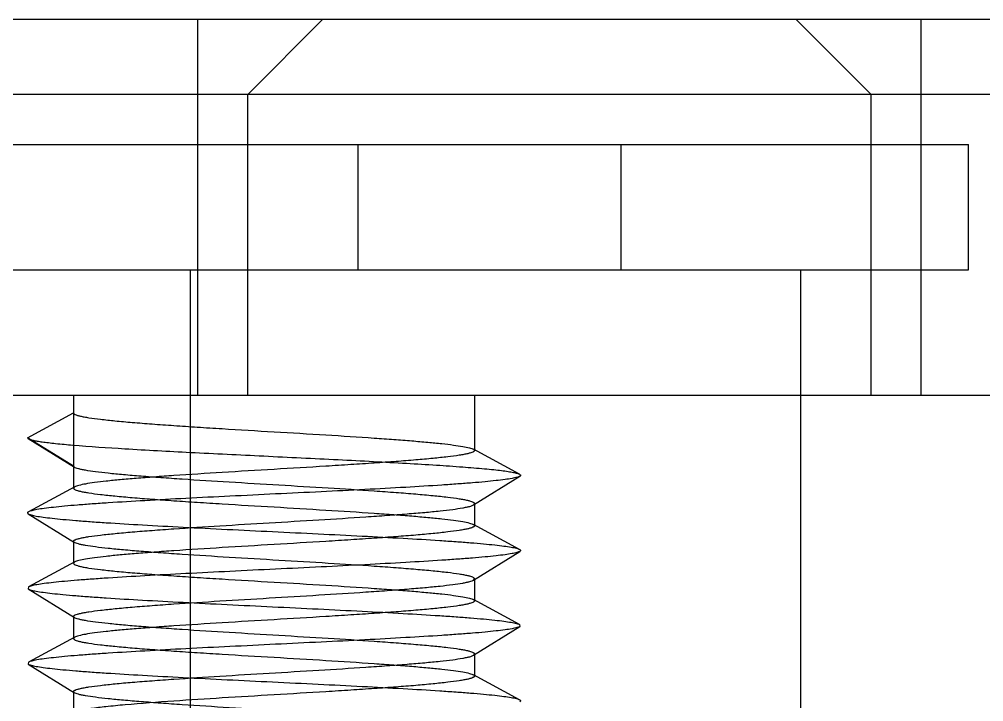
# Model space of a CAD drawing. Header units: inches. Extents: x -64 to 911, y 30 to 355.
# Drawn here: x 542.565 to 546.413, y 134.471 to 137.195 of the extents above; entities that cross this region are included whole.
import ezdxf

# ---------------------------------------------------------------- set-up
doc = ezdxf.new("R2010")
doc.units = ezdxf.units.IN
doc.layers.add('02___PRT_ALL_AXES', color=7, linetype='Continuous')
doc.layers.add('DEFAULT_2', color=8, linetype='Continuous')

msp = doc.modelspace()

# ---------------------------------------------------------------- linework, layer by layer
for p, q in [((515.0601, 137.1946), (833.356, 137.1946)), ((515.0601, 135.6946), (833.356, 135.6946))]:
    msp.add_line(p, q)
msp.add_arc((674.2081, -1221.0682), 1356.7628, 83.2637115, 96.7362885)
at = {"layer": '02___PRT_ALL_AXES'}
for p, q in [((543.246, 136.1946), (543.246, 132.2946)), ((545.6811, 136.1946), (545.6811, 135.6946)), ((545.6811, 135.6946), (545.6811, 132.2946))]:
    msp.add_line(p, q, dxfattribs=at)
at = {"layer": 'DEFAULT_2'}
for p, q in [((543.276, 137.1946), (543.276, 135.6946)), ((543.776, 137.1946), (543.476, 136.8946)), ((545.6635, 137.1946), (545.9635, 136.8946)), ((546.1635, 135.6946), (546.1635, 137.1946)), ((809.2147, 136.8946), (522.326, 136.8946)), ((543.476, 135.6946), (543.476, 136.8946)), ((545.9635, 135.6946), (545.9635, 136.8946)), ((538.3747, 136.6946), (546.3524, 136.6946)), ((543.9173, 136.1946), (543.9173, 136.6946)), ((544.9668, 136.1946), (544.9668, 136.6946)), ((546.3524, 136.1946), (546.3524, 136.6946)), ((538.3747, 136.1946), (546.3524, 136.1946)), ((542.7811, 135.6946), (542.7811, 135.3232)), ((544.3811, 135.6946), (544.3811, 135.4732)), ((542.5976, 135.5246), (542.7811, 135.6232)), ((542.5976, 135.5246), (542.6006, 135.5208)), ((542.7811, 135.411), (542.5976, 135.5246)), ((542.6006, 135.5208), (542.7848, 135.4065)), ((544.5607, 135.3789), (544.3763, 135.4785)), ((544.3763, 135.4785), (544.3811, 135.4733)), ((542.7848, 135.4065), (542.7811, 135.411)), ((544.3774, 135.2565), (544.5617, 135.3708)), ((542.786, 135.3285), (542.6016, 135.2289)), ((542.786, 135.3285), (542.7811, 135.3232)), ((544.3774, 135.2565), (544.3811, 135.2611)), ((544.3811, 135.261), (544.3811, 135.1732)), ((542.6006, 135.2208), (542.7848, 135.1065)), ((544.5607, 135.0789), (544.3763, 135.1785)), ((544.3763, 135.1785), (544.3811, 135.1733)), ((542.7848, 135.1065), (542.7811, 135.1111)), ((542.7811, 135.111), (542.7811, 135.0232)), ((544.3774, 134.9565), (544.5617, 135.0708)), ((542.786, 135.0285), (542.6016, 134.9289)), ((542.786, 135.0285), (542.7811, 135.0232)), ((544.3774, 134.9565), (544.3811, 134.9611)), ((544.3811, 134.961), (544.3811, 134.8732)), ((542.6016, 134.9289), (542.6006, 134.9208)), ((542.6006, 134.9208), (542.7848, 134.8065)), ((544.5607, 134.7789), (544.3763, 134.8785)), ((544.3763, 134.8785), (544.3811, 134.8733)), ((542.7848, 134.8065), (542.7811, 134.8111)), ((542.7811, 134.811), (542.7811, 134.7232)), ((544.3774, 134.6565), (544.5617, 134.7708)), ((544.5607, 134.7789), (544.5617, 134.7708)), ((542.786, 134.7285), (542.6016, 134.6289)), ((542.786, 134.7285), (542.7811, 134.7232)), ((544.3774, 134.6565), (544.3811, 134.661)), ((544.3811, 134.661), (544.3811, 134.5732)), ((542.6016, 134.6289), (542.6006, 134.6208)), ((542.6006, 134.6208), (542.7848, 134.5065)), ((544.3763, 134.5785), (544.3811, 134.5732)), ((544.5607, 134.4789), (544.3763, 134.5785)), ((542.7848, 134.5065), (542.7811, 134.5111)), ((542.7811, 134.511), (542.7811, 134.4232))]:
    msp.add_line(p, q, dxfattribs=at)
for points, knots in [([(542.7811, 135.6232), (542.7811, 135.6221), (542.7826, 135.6201), (542.7852, 135.6184), (542.7897, 135.6161), (542.7975, 135.6134), (542.8094, 135.6104), (542.8246, 135.6073), (542.8512, 135.6029), (542.8922, 135.5976), (542.95, 135.5915), (543.0187, 135.5853), (543.0969, 135.5792), (543.1834, 135.573), (543.2767, 135.5668), (543.4101, 135.5584), (543.5811, 135.5482), (543.7835, 135.5362), (543.9168, 135.5277), (543.9811, 135.5232)], [0, 0, 0, 0, 0.002951, 0.005145, 0.007941, 0.015462, 0.025645, 0.038495, 0.053985, 0.092669, 0.1411, 0.19848, 0.263849, 0.336102, 0.414008, 0.496243, 0.668052, 0.839852, 1, 1, 1, 1]), ([(542.6006, 135.5208), (542.6029, 135.5194), (542.6093, 135.517), (542.6211, 135.514), (542.6372, 135.5109), (542.6576, 135.5077), (542.6821, 135.5046), (542.7227, 135.5001), (542.7552, 135.4971), (542.7782, 135.4952)], [0, 0, 0, 0, 0.04471, 0.112491, 0.203751, 0.318314, 0.455838, 0.615766, 1, 1, 1, 1]), ([(542.7782, 135.4952), (542.8472, 135.4894), (543.0036, 135.4791), (543.2576, 135.4653), (543.4924, 135.4539), (543.6888, 135.4444), (543.8347, 135.4372), (543.9747, 135.43), (544.1056, 135.4228), (544.2243, 135.4157), (544.3282, 135.4086), (544.4044, 135.4024), (544.4561, 135.3973), (544.4874, 135.3937), (544.5135, 135.3902), (544.5342, 135.3867), (544.5494, 135.3832), (544.5577, 135.3805), (544.5607, 135.3789)], [0, 0, 0, 0, 0.116215, 0.263038, 0.427014, 0.510758, 0.5931, 0.672139, 0.746052, 0.813137, 0.871851, 0.920849, 0.941346, 0.959022, 0.973777, 0.985542, 0.994277, 1, 1, 1, 1]), ([(543.9811, 135.5232), (544.0072, 135.5214), (544.0572, 135.5179), (544.1285, 135.5124), (544.1923, 135.5069), (544.2478, 135.5014), (544.2942, 135.4959), (544.3308, 135.4905), (544.355, 135.4858), (544.369, 135.4817), (544.3742, 135.4796), (544.3763, 135.4785)], [0, 0, 0, 0, 0.196693, 0.37717, 0.538715, 0.679239, 0.796913, 0.890175, 0.957973, 0.982173, 1, 1, 1, 1]), ([(544.3811, 135.4733), (544.3811, 135.4721), (544.3797, 135.4702), (544.3771, 135.4684), (544.3726, 135.4661), (544.3648, 135.4634), (544.3529, 135.4604), (544.3377, 135.4573), (544.3111, 135.4529), (544.2702, 135.4476), (544.2123, 135.4415), (544.1437, 135.4353), (544.0655, 135.4292), (543.979, 135.423), (543.8856, 135.4168), (543.7523, 135.4085), (543.5812, 135.3982), (543.3788, 135.3862), (543.2455, 135.3777), (543.1811, 135.3732)], [0, 0, 0, 0, 0.002946, 0.005136, 0.007926, 0.015442, 0.025615, 0.038456, 0.053942, 0.09261, 0.141033, 0.198411, 0.263781, 0.33604, 0.413953, 0.496193, 0.668011, 0.839832, 1, 1, 1, 1]), ([(543.9811, 135.311), (543.9199, 135.3153), (543.793, 135.3234), (543.6, 135.3349), (543.4058, 135.3465), (543.2487, 135.3564), (543.1315, 135.3645), (543.0532, 135.3704), (542.9831, 135.3762), (542.9224, 135.3821), (542.8718, 135.3879), (542.8365, 135.393), (542.814, 135.3972), (542.8015, 135.4001), (542.7921, 135.403), (542.7868, 135.4052), (542.7848, 135.4065)], [0, 0, 0, 0, 0.153215, 0.317568, 0.482925, 0.639047, 0.710595, 0.776296, 0.835139, 0.886221, 0.928765, 0.962148, 0.975256, 0.985931, 0.994162, 1, 1, 1, 1]), ([(544.5607, 135.3789), (544.5617, 135.3783), (544.5634, 135.3773), (544.5648, 135.3753), (544.5646, 135.3738), (544.5637, 135.3722), (544.5625, 135.3714), (544.5617, 135.3708)], [0, 0, 0, 0, 0.316104, 0.524236, 0.615623, 0.718573, 1, 1, 1, 1]), ([(544.5617, 135.3708), (544.5602, 135.3699), (544.5565, 135.3683), (544.5461, 135.365), (544.528, 135.3613), (544.5001, 135.357), (544.4643, 135.3527), (544.4209, 135.3483), (544.3702, 135.344), (544.3128, 135.3396), (544.2241, 135.3334), (544.1004, 135.326), (543.9396, 135.3173), (543.7664, 135.3086), (543.5869, 135.2999), (543.4071, 135.2911), (543.2334, 135.2824), (543.0716, 135.2737), (542.9469, 135.2663), (542.8572, 135.2602), (542.7989, 135.2558), (542.7474, 135.2514), (542.7031, 135.247), (542.6663, 135.2427), (542.6374, 135.2384), (542.6184, 135.2347), (542.6074, 135.2314), (542.6032, 135.2298), (542.6016, 135.2289)], [0, 0, 0, 0, 0.002611, 0.006215, 0.016495, 0.030864, 0.049236, 0.071467, 0.097374, 0.12674, 0.159315, 0.232952, 0.315766, 0.404918, 0.497344, 0.589872, 0.679323, 0.762625, 0.836921, 0.869882, 0.899668, 0.926026, 0.948731, 0.9676, 0.982482, 0.993281, 0.997144, 1, 1, 1, 1]), ([(543.1811, 135.3732), (543.1551, 135.3714), (543.1051, 135.3679), (543.0338, 135.3624), (542.97, 135.3569), (542.9145, 135.3514), (542.8681, 135.3459), (542.8315, 135.3405), (542.8073, 135.3358), (542.7933, 135.3317), (542.7881, 135.3296), (542.786, 135.3285)], [0, 0, 0, 0, 0.196709, 0.377163, 0.538697, 0.679227, 0.796903, 0.890174, 0.957969, 0.982175, 1, 1, 1, 1]), ([(542.7811, 135.3232), (542.7811, 135.3221), (542.7826, 135.3201), (542.7852, 135.3184), (542.7897, 135.3161), (542.7975, 135.3134), (542.8094, 135.3104), (542.8246, 135.3073), (542.8512, 135.3029), (542.8922, 135.2976), (542.95, 135.2915), (543.0187, 135.2853), (543.0969, 135.2792), (543.1834, 135.273), (543.2767, 135.2668), (543.4101, 135.2584), (543.5811, 135.2482), (543.7835, 135.2362), (543.9168, 135.2277), (543.9811, 135.2232)], [0, 0, 0, 0, 0.002951, 0.005147, 0.007944, 0.015466, 0.025647, 0.038499, 0.05399, 0.092674, 0.141104, 0.198485, 0.263857, 0.336107, 0.414011, 0.496244, 0.668052, 0.839855, 1, 1, 1, 1]), ([(544.3811, 135.2611), (544.3811, 135.2622), (544.3797, 135.2642), (544.3771, 135.2659), (544.3726, 135.2682), (544.3648, 135.2709), (544.3528, 135.2739), (544.3376, 135.277), (544.311, 135.2814), (544.2701, 135.2867), (544.2122, 135.2928), (544.1436, 135.299), (544.0654, 135.3051), (544.0101, 135.3091), (543.9811, 135.311)], [0, 0, 0, 0, 0.008786, 0.015321, 0.023648, 0.046042, 0.076335, 0.114577, 0.160673, 0.27577, 0.419851, 0.590553, 0.785114, 1, 1, 1, 1]), ([(542.6016, 135.2289), (542.6006, 135.2283), (542.5989, 135.2273), (542.5975, 135.2253), (542.5977, 135.2238), (542.5986, 135.2222), (542.5997, 135.2214), (542.6006, 135.2208)], [0, 0, 0, 0, 0.316081, 0.524228, 0.615626, 0.718557, 1, 1, 1, 1]), ([(543.1811, 135.161), (543.2424, 135.1653), (543.3693, 135.1734), (543.5623, 135.1849), (543.7565, 135.1965), (543.9136, 135.2064), (544.0308, 135.2145), (544.1091, 135.2204), (544.1792, 135.2262), (544.24, 135.2321), (544.2905, 135.2379), (544.3258, 135.243), (544.3483, 135.2472), (544.3608, 135.2501), (544.3702, 135.253), (544.3755, 135.2552), (544.3774, 135.2565)], [0, 0, 0, 0, 0.153219, 0.317585, 0.482945, 0.639064, 0.710611, 0.776315, 0.83516, 0.886237, 0.928778, 0.962155, 0.975262, 0.985932, 0.994163, 1, 1, 1, 1]), ([(543.9811, 135.2232), (544.0072, 135.2214), (544.0572, 135.2179), (544.1285, 135.2124), (544.1923, 135.2069), (544.2478, 135.2014), (544.2942, 135.1959), (544.3308, 135.1905), (544.355, 135.1858), (544.369, 135.1817), (544.3742, 135.1796), (544.3763, 135.1785)], [0, 0, 0, 0, 0.196688, 0.377164, 0.538712, 0.679237, 0.796915, 0.890178, 0.957977, 0.982175, 1, 1, 1, 1]), ([(542.6006, 135.2208), (542.6021, 135.2199), (542.6058, 135.2183), (542.6162, 135.215), (542.6343, 135.2113), (542.6622, 135.207), (542.698, 135.2027), (542.7414, 135.1983), (542.792, 135.194), (542.8495, 135.1896), (542.9382, 135.1834), (543.0619, 135.176), (543.2227, 135.1673), (543.3959, 135.1586), (543.5754, 135.1499), (543.7552, 135.1411), (543.9289, 135.1324), (544.0907, 135.1237), (544.2154, 135.1163), (544.3051, 135.1102), (544.3633, 135.1058), (544.4149, 135.1014), (544.4592, 135.097), (544.496, 135.0927), (544.5249, 135.0884), (544.5439, 135.0847), (544.5549, 135.0814), (544.559, 135.0798), (544.5607, 135.0789)], [0, 0, 0, 0, 0.002611, 0.006216, 0.016495, 0.030865, 0.049236, 0.071467, 0.097374, 0.12674, 0.159315, 0.232952, 0.315766, 0.404918, 0.497344, 0.589872, 0.679323, 0.762625, 0.836921, 0.869882, 0.899668, 0.926025, 0.948731, 0.9676, 0.982482, 0.99328, 0.997143, 1, 1, 1, 1]), ([(542.7811, 135.1111), (542.7812, 135.1123), (542.7826, 135.1142), (542.7852, 135.1159), (542.7897, 135.1182), (542.7975, 135.1209), (542.8095, 135.1239), (542.8247, 135.127), (542.8513, 135.1314), (542.8922, 135.1367), (542.9501, 135.1428), (543.0187, 135.149), (543.0969, 135.1551), (543.1522, 135.1591), (543.1811, 135.161)], [0, 0, 0, 0, 0.008793, 0.015335, 0.023667, 0.046068, 0.076369, 0.114618, 0.160717, 0.275825, 0.419907, 0.590602, 0.785144, 1, 1, 1, 1]), ([(544.3811, 135.1733), (544.3811, 135.1721), (544.3797, 135.1702), (544.3771, 135.1684), (544.3726, 135.1661), (544.3648, 135.1634), (544.3529, 135.1604), (544.3377, 135.1573), (544.3111, 135.1529), (544.2702, 135.1476), (544.2123, 135.1415), (544.1437, 135.1353), (544.0655, 135.1292), (543.979, 135.123), (543.8856, 135.1168), (543.7523, 135.1084), (543.5812, 135.0982), (543.3788, 135.0862), (543.2455, 135.0777), (543.1811, 135.0732)], [0, 0, 0, 0, 0.002947, 0.005136, 0.007927, 0.015443, 0.025617, 0.038458, 0.053945, 0.092616, 0.141039, 0.198415, 0.263784, 0.336042, 0.413954, 0.496196, 0.668015, 0.839831, 1, 1, 1, 1]), ([(544.5617, 135.0708), (544.5602, 135.0699), (544.5565, 135.0683), (544.5461, 135.065), (544.528, 135.0613), (544.5001, 135.057), (544.4643, 135.0527), (544.4209, 135.0483), (544.3702, 135.0439), (544.3128, 135.0396), (544.2241, 135.0334), (544.1004, 135.026), (543.9396, 135.0173), (543.7664, 135.0086), (543.5869, 134.9999), (543.4071, 134.9911), (543.2334, 134.9824), (543.0716, 134.9737), (542.9469, 134.9663), (542.8572, 134.9602), (542.7989, 134.9558), (542.7474, 134.9514), (542.7031, 134.947), (542.6663, 134.9427), (542.6374, 134.9384), (542.6184, 134.9347), (542.6074, 134.9314), (542.6032, 134.9298), (542.6016, 134.9289)], [0, 0, 0, 0, 0.002611, 0.006217, 0.016495, 0.030866, 0.049236, 0.071468, 0.097374, 0.126741, 0.159315, 0.232952, 0.315766, 0.404918, 0.497344, 0.589872, 0.679323, 0.762625, 0.836921, 0.869881, 0.899668, 0.926024, 0.948731, 0.967599, 0.982482, 0.993279, 0.997143, 1, 1, 1, 1]), ([(543.9811, 135.011), (543.9199, 135.0153), (543.793, 135.0234), (543.6, 135.0349), (543.4058, 135.0465), (543.2487, 135.0564), (543.1315, 135.0645), (543.0532, 135.0704), (542.9831, 135.0762), (542.9223, 135.0821), (542.8718, 135.0879), (542.8365, 135.093), (542.814, 135.0972), (542.8015, 135.1001), (542.7921, 135.103), (542.7868, 135.1052), (542.7848, 135.1065)], [0, 0, 0, 0, 0.153219, 0.317574, 0.482931, 0.639056, 0.710605, 0.776306, 0.83515, 0.886228, 0.928771, 0.962153, 0.97526, 0.985931, 0.994163, 1, 1, 1, 1]), ([(543.1811, 135.0732), (543.1551, 135.0714), (543.1051, 135.0679), (543.0338, 135.0624), (542.97, 135.0569), (542.9145, 135.0514), (542.8681, 135.0459), (542.8315, 135.0405), (542.8073, 135.0358), (542.7933, 135.0317), (542.7881, 135.0296), (542.786, 135.0285)], [0, 0, 0, 0, 0.196694, 0.377169, 0.538708, 0.679229, 0.796904, 0.89017, 0.957973, 0.982173, 1, 1, 1, 1]), ([(544.5607, 135.0789), (544.5617, 135.0783), (544.5634, 135.0773), (544.5648, 135.0753), (544.5646, 135.0738), (544.5637, 135.0722), (544.5625, 135.0714), (544.5617, 135.0708)], [0, 0, 0, 0, 0.316082, 0.524236, 0.615651, 0.718581, 1, 1, 1, 1]), ([(542.7811, 135.0232), (542.7811, 135.0221), (542.7826, 135.0201), (542.7852, 135.0184), (542.7897, 135.0161), (542.7975, 135.0134), (542.8094, 135.0104), (542.8246, 135.0073), (542.8512, 135.0029), (542.8922, 134.9976), (542.95, 134.9915), (543.0186, 134.9853), (543.0969, 134.9792), (543.1834, 134.973), (543.2767, 134.9668), (543.4101, 134.9584), (543.5811, 134.9482), (543.7835, 134.9362), (543.9168, 134.9277), (543.9811, 134.9232)], [0, 0, 0, 0, 0.002951, 0.005144, 0.007939, 0.015463, 0.025642, 0.03849, 0.053982, 0.092659, 0.141089, 0.19847, 0.263839, 0.336093, 0.413997, 0.496228, 0.668038, 0.839847, 1, 1, 1, 1]), ([(544.3811, 134.9611), (544.3811, 134.9622), (544.3797, 134.9641), (544.3771, 134.9659), (544.3726, 134.9682), (544.3648, 134.9709), (544.3529, 134.9739), (544.3377, 134.977), (544.311, 134.9814), (544.2701, 134.9867), (544.2123, 134.9928), (544.1436, 134.9989), (544.0654, 135.0051), (544.0101, 135.0091), (543.9811, 135.011)], [0, 0, 0, 0, 0.008781, 0.015312, 0.023635, 0.04602, 0.076306, 0.114544, 0.160637, 0.275732, 0.419816, 0.590523, 0.785097, 1, 1, 1, 1]), ([(543.1811, 134.861), (543.2424, 134.8653), (543.3693, 134.8734), (543.5623, 134.8849), (543.7565, 134.8965), (543.9136, 134.9064), (544.0308, 134.9145), (544.1091, 134.9204), (544.1792, 134.9262), (544.24, 134.9321), (544.2905, 134.9379), (544.3258, 134.943), (544.3483, 134.9472), (544.3608, 134.9501), (544.3702, 134.953), (544.3755, 134.9552), (544.3774, 134.9565)], [0, 0, 0, 0, 0.153218, 0.317584, 0.482947, 0.639065, 0.710611, 0.776314, 0.835159, 0.886236, 0.928778, 0.962156, 0.975263, 0.985933, 0.994163, 1, 1, 1, 1]), ([(542.6006, 134.9208), (542.6021, 134.9199), (542.6058, 134.9183), (542.6162, 134.915), (542.6343, 134.9113), (542.6622, 134.907), (542.698, 134.9027), (542.7414, 134.8983), (542.792, 134.8939), (542.8495, 134.8896), (542.9382, 134.8834), (543.0619, 134.876), (543.2227, 134.8673), (543.3959, 134.8586), (543.5754, 134.8499), (543.7552, 134.8411), (543.9289, 134.8324), (544.0907, 134.8237), (544.2154, 134.8163), (544.3051, 134.8102), (544.3633, 134.8058), (544.4149, 134.8014), (544.4592, 134.797), (544.496, 134.7927), (544.5249, 134.7884), (544.5439, 134.7847), (544.5549, 134.7814), (544.559, 134.7798), (544.5607, 134.7789)], [0, 0, 0, 0, 0.002611, 0.006217, 0.016495, 0.030866, 0.049236, 0.071468, 0.097374, 0.126741, 0.159315, 0.232952, 0.315766, 0.404918, 0.497344, 0.589872, 0.679323, 0.762625, 0.836921, 0.869881, 0.899668, 0.926024, 0.948731, 0.967598, 0.982482, 0.993279, 0.997142, 1, 1, 1, 1]), ([(543.9811, 134.9232), (544.0072, 134.9214), (544.0572, 134.9179), (544.1285, 134.9124), (544.1923, 134.9069), (544.2478, 134.9014), (544.2942, 134.8959), (544.3308, 134.8905), (544.355, 134.8858), (544.369, 134.8817), (544.3742, 134.8796), (544.3763, 134.8785)], [0, 0, 0, 0, 0.196687, 0.377166, 0.538714, 0.67924, 0.796917, 0.890181, 0.95798, 0.982176, 1, 1, 1, 1]), ([(542.7811, 134.8111), (542.7812, 134.8123), (542.7826, 134.8142), (542.7852, 134.8159), (542.7897, 134.8182), (542.7975, 134.8209), (542.8095, 134.8239), (542.8247, 134.827), (542.8513, 134.8314), (542.8923, 134.8367), (542.9501, 134.8428), (543.0187, 134.849), (543.0969, 134.8551), (543.1522, 134.8591), (543.1811, 134.861)], [0, 0, 0, 0, 0.008795, 0.015339, 0.023673, 0.046078, 0.076382, 0.114633, 0.160732, 0.27584, 0.41992, 0.590611, 0.785151, 1, 1, 1, 1]), ([(544.3811, 134.8733), (544.3811, 134.8721), (544.3797, 134.8702), (544.3771, 134.8684), (544.3726, 134.8661), (544.3648, 134.8634), (544.3529, 134.8604), (544.3377, 134.8573), (544.3111, 134.8529), (544.2702, 134.8476), (544.2123, 134.8415), (544.1437, 134.8353), (544.0655, 134.8292), (543.979, 134.823), (543.8856, 134.8168), (543.7523, 134.8085), (543.5812, 134.7982), (543.3788, 134.7862), (543.2455, 134.7777), (543.1811, 134.7732)], [0, 0, 0, 0, 0.002946, 0.005135, 0.007925, 0.01544, 0.025613, 0.038453, 0.053939, 0.092609, 0.141032, 0.198407, 0.263774, 0.33603, 0.413943, 0.496185, 0.668011, 0.839829, 1, 1, 1, 1]), ([(543.9811, 134.711), (543.9199, 134.7153), (543.793, 134.7234), (543.6, 134.7349), (543.4058, 134.7465), (543.2487, 134.7564), (543.1315, 134.7645), (543.0532, 134.7704), (542.9831, 134.7762), (542.9223, 134.7821), (542.8718, 134.7879), (542.8365, 134.793), (542.814, 134.7972), (542.8015, 134.8001), (542.7921, 134.803), (542.7868, 134.8052), (542.7848, 134.8065)], [0, 0, 0, 0, 0.153219, 0.317575, 0.482929, 0.639053, 0.710603, 0.776306, 0.83515, 0.886228, 0.92877, 0.962153, 0.97526, 0.985931, 0.994164, 1, 1, 1, 1]), ([(544.5617, 134.7708), (544.5602, 134.7699), (544.5565, 134.7683), (544.5461, 134.765), (544.528, 134.7613), (544.5001, 134.757), (544.4643, 134.7527), (544.4209, 134.7483), (544.3702, 134.7439), (544.3128, 134.7396), (544.2241, 134.7334), (544.1004, 134.726), (543.9396, 134.7173), (543.7664, 134.7086), (543.5869, 134.6999), (543.4071, 134.6911), (543.2334, 134.6824), (543.0716, 134.6737), (542.9469, 134.6663), (542.8572, 134.6602), (542.7989, 134.6558), (542.7474, 134.6514), (542.7031, 134.647), (542.6663, 134.6427), (542.6374, 134.6384), (542.6184, 134.6347), (542.6074, 134.6314), (542.6032, 134.6298), (542.6016, 134.6289)], [0, 0, 0, 0, 0.002611, 0.006217, 0.016495, 0.030866, 0.049236, 0.071468, 0.097374, 0.126741, 0.159315, 0.232952, 0.315766, 0.404918, 0.497344, 0.589872, 0.679323, 0.762625, 0.836921, 0.869881, 0.899668, 0.926024, 0.948731, 0.967598, 0.982482, 0.993279, 0.997142, 1, 1, 1, 1]), ([(543.1811, 134.7732), (543.1551, 134.7714), (543.1051, 134.7679), (543.0338, 134.7624), (542.97, 134.7569), (542.9145, 134.7514), (542.8681, 134.7459), (542.8315, 134.7405), (542.8073, 134.7358), (542.7933, 134.7317), (542.7881, 134.7296), (542.786, 134.7285)], [0, 0, 0, 0, 0.196695, 0.377171, 0.538714, 0.679235, 0.796907, 0.890171, 0.957972, 0.982173, 1, 1, 1, 1]), ([(542.7811, 134.7232), (542.7811, 134.7221), (542.7826, 134.7202), (542.7852, 134.7184), (542.7897, 134.7161), (542.7975, 134.7134), (542.8094, 134.7104), (542.8246, 134.7073), (542.8512, 134.7029), (542.8922, 134.6976), (542.95, 134.6915), (543.0186, 134.6853), (543.0968, 134.6792), (543.1834, 134.673), (543.2767, 134.6668), (543.41, 134.6584), (543.5811, 134.6482), (543.7835, 134.6362), (543.9168, 134.6277), (543.9811, 134.6232)], [0, 0, 0, 0, 0.002949, 0.00514, 0.007933, 0.015453, 0.025628, 0.038472, 0.05396, 0.092632, 0.141056, 0.198435, 0.263805, 0.336061, 0.41397, 0.496206, 0.668022, 0.839839, 1, 1, 1, 1]), ([(544.3811, 134.661), (544.3811, 134.6622), (544.3797, 134.6641), (544.3771, 134.6659), (544.3726, 134.6682), (544.3648, 134.6709), (544.3529, 134.6739), (544.3377, 134.677), (544.3111, 134.6814), (544.2701, 134.6867), (544.2123, 134.6928), (544.1436, 134.6989), (544.0654, 134.7051), (544.0101, 134.7091), (543.9811, 134.711)], [0, 0, 0, 0, 0.008779, 0.015303, 0.023617, 0.045999, 0.076283, 0.11451, 0.160603, 0.275693, 0.419792, 0.590503, 0.785066, 1, 1, 1, 1]), ([(543.1811, 134.561), (543.2424, 134.5653), (543.3693, 134.5734), (543.5623, 134.5849), (543.7565, 134.5965), (543.9136, 134.6064), (544.0308, 134.6145), (544.1091, 134.6204), (544.1792, 134.6262), (544.24, 134.6321), (544.2905, 134.6379), (544.3258, 134.643), (544.3483, 134.6472), (544.3608, 134.6501), (544.3702, 134.653), (544.3755, 134.6552), (544.3774, 134.6565)], [0, 0, 0, 0, 0.153216, 0.31758, 0.482942, 0.639062, 0.710609, 0.776311, 0.835154, 0.886236, 0.928777, 0.962154, 0.975263, 0.985935, 0.994162, 1, 1, 1, 1]), ([(542.6006, 134.6208), (542.6021, 134.6199), (542.6058, 134.6183), (542.6162, 134.615), (542.6343, 134.6113), (542.6622, 134.607), (542.698, 134.6027), (542.7414, 134.5983), (542.792, 134.594), (542.8495, 134.5896), (542.9382, 134.5834), (543.0619, 134.576), (543.2227, 134.5673), (543.3959, 134.5586), (543.5754, 134.5499), (543.7552, 134.5411), (543.9289, 134.5324), (544.0907, 134.5237), (544.2154, 134.5163), (544.3051, 134.5102), (544.3633, 134.5058), (544.4149, 134.5014), (544.4592, 134.497), (544.496, 134.4927), (544.5249, 134.4884), (544.5439, 134.4847), (544.5549, 134.4814), (544.559, 134.4798), (544.5607, 134.4789)], [0, 0, 0, 0, 0.00261, 0.006217, 0.016495, 0.030865, 0.049236, 0.071468, 0.097374, 0.126741, 0.159315, 0.232952, 0.315766, 0.404918, 0.497344, 0.589872, 0.679323, 0.762625, 0.836921, 0.869881, 0.899668, 0.926024, 0.948731, 0.967599, 0.982482, 0.993279, 0.997142, 1, 1, 1, 1]), ([(543.9811, 134.6232), (544.0072, 134.6214), (544.0572, 134.6179), (544.1285, 134.6124), (544.1923, 134.6069), (544.2478, 134.6014), (544.2942, 134.5959), (544.3308, 134.5905), (544.355, 134.5858), (544.369, 134.5817), (544.3742, 134.5796), (544.3763, 134.5785)], [0, 0, 0, 0, 0.196706, 0.377159, 0.538698, 0.67923, 0.796907, 0.890176, 0.957971, 0.982175, 1, 1, 1, 1]), ([(544.3811, 134.5732), (544.3811, 134.5721), (544.3797, 134.5701), (544.3771, 134.5684), (544.3726, 134.5661), (544.3648, 134.5634), (544.3529, 134.5604), (544.3377, 134.5573), (544.3111, 134.5529), (544.2701, 134.5476), (544.2123, 134.5415), (544.1437, 134.5353), (544.0654, 134.5292), (543.9789, 134.523), (543.8856, 134.5168), (543.7523, 134.5084), (543.5812, 134.4982), (543.3788, 134.4862), (543.2454, 134.4777), (543.1811, 134.4732)], [0, 0, 0, 0, 0.002948, 0.005141, 0.007935, 0.015452, 0.025627, 0.038475, 0.053962, 0.092639, 0.141064, 0.198443, 0.263812, 0.336063, 0.413972, 0.496211, 0.66803, 0.839842, 1, 1, 1, 1]), ([(542.7811, 134.5111), (542.7812, 134.5123), (542.7826, 134.5142), (542.7852, 134.5159), (542.7897, 134.5182), (542.7975, 134.5209), (542.8095, 134.5239), (542.8247, 134.527), (542.8513, 134.5314), (542.8922, 134.5367), (542.9501, 134.5428), (543.0187, 134.549), (543.0969, 134.5551), (543.1522, 134.5591), (543.1811, 134.561)], [0, 0, 0, 0, 0.008794, 0.015336, 0.023669, 0.046072, 0.076374, 0.114624, 0.160722, 0.275827, 0.419908, 0.590601, 0.785144, 1, 1, 1, 1]), ([(543.9811, 134.411), (543.9199, 134.4153), (543.793, 134.4234), (543.6, 134.4349), (543.4058, 134.4465), (543.2487, 134.4564), (543.1315, 134.4645), (543.0532, 134.4704), (542.9831, 134.4762), (542.9223, 134.4821), (542.8718, 134.4879), (542.8365, 134.493), (542.814, 134.4972), (542.8015, 134.5001), (542.7921, 134.503), (542.7868, 134.5052), (542.7848, 134.5065)], [0, 0, 0, 0, 0.153218, 0.317576, 0.482929, 0.639051, 0.710601, 0.776305, 0.835151, 0.886229, 0.928771, 0.962152, 0.97526, 0.985931, 0.994163, 1, 1, 1, 1]), ([(543.1811, 134.4732), (543.1163, 134.4688), (543.0258, 134.4622), (542.9156, 134.4516), (542.8702, 134.4462), (542.8502, 134.4432)], [0, 0, 0, 0, 0.587233, 0.818339, 1, 1, 1, 1]), ([(544.5607, 134.4789), (544.5617, 134.4783), (544.5634, 134.4773), (544.5648, 134.4753), (544.5646, 134.4738), (544.5637, 134.4722), (544.5625, 134.4714), (544.5617, 134.4708)], [0, 0, 0, 0, 0.316234, 0.52428, 0.615716, 0.718695, 1, 1, 1, 1])]:
    msp.add_open_spline(points, degree=3, knots=knots, dxfattribs=at)

doc.saveas('drawing.dxf')
